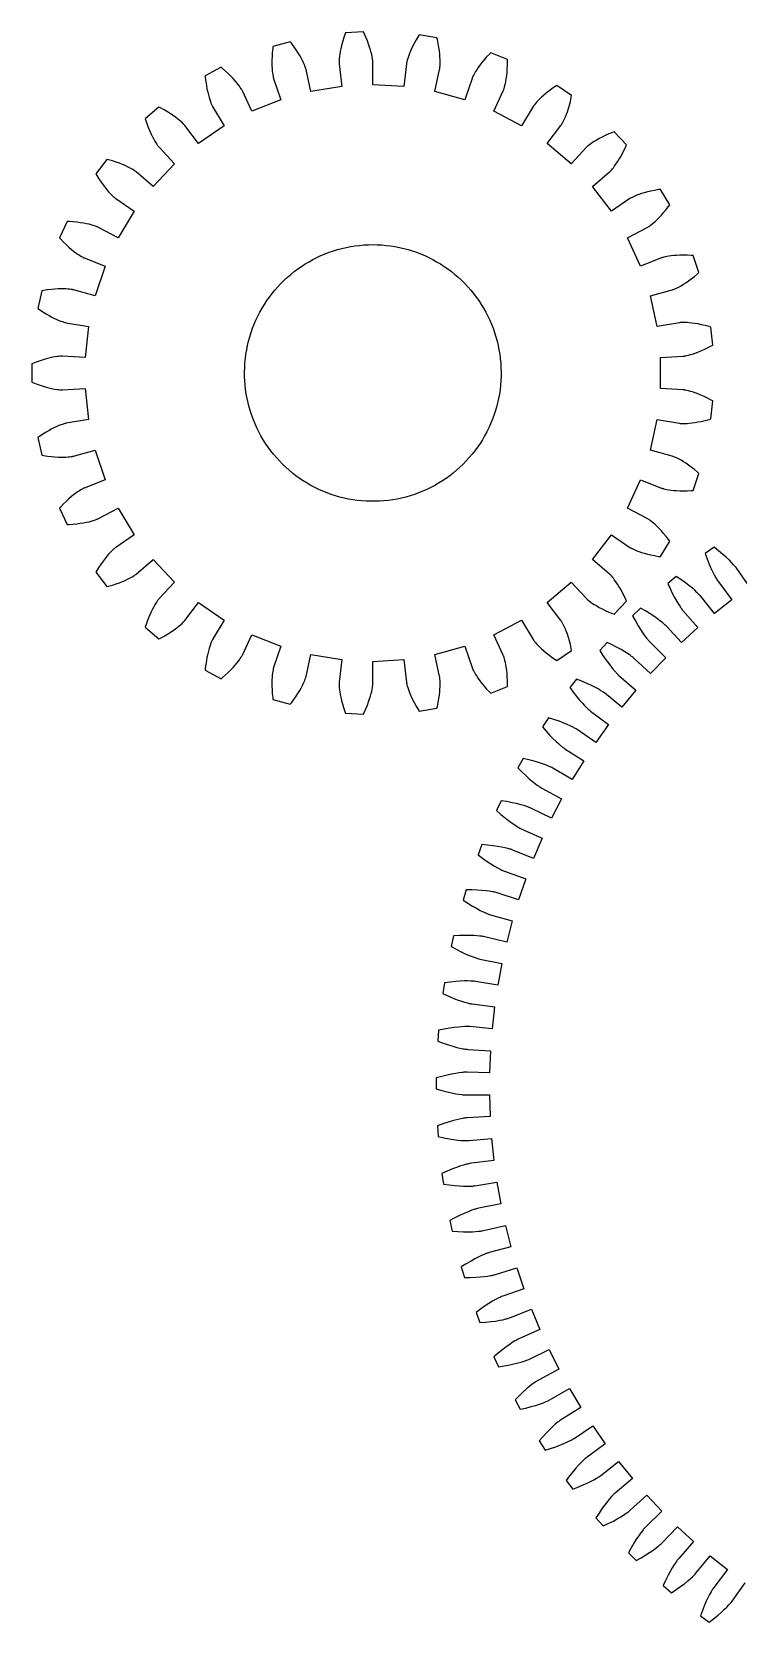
# Model space of a CAD drawing. Header units: millimetres. Extents: x 3737.6 to 3818.4, y 1219.1 to 1299.3.
# Drawn here: x 3737.6 to 3770.6, y 1225 to 1299.3 of the extents above; entities that cross this region are included whole.
import ezdxf

# ---------------------------------------------------------------- set-up
doc = ezdxf.new("R2010")
doc.units = ezdxf.units.MM
doc.header["$MEASUREMENT"] = 0
doc.layers.add('Laser$LaserCut1', color=1, linetype='Continuous', true_color=0xff0000)
doc.layers.add('Laser$LaserCut2', color=3, linetype='Continuous', true_color=0x00ff00)

msp = doc.modelspace()

# ---------------------------------------------------------------- linework, layer by layer
at = {"layer": 'Laser$LaserCut1'}
for points in [[(3752.27, 1299.283), (3752.24, 1299.198), (3752.182, 1299.021), (3752.129, 1298.842), (3752.09, 1298.69), (3752.055, 1298.536), (3752.03, 1298.409), (3752.01, 1298.282), (3751.997, 1298.182), (3751.987, 1298.082), (3751.982, 1298.011), (3751.98, 1297.939), (3751.98, 1297.896), (3751.98, 1297.874), (3751.981, 1297.853), (3751.983, 1297.824)], [(3753.111, 1299.328), (3752.27, 1299.283)], [(3753.554, 1297.909), (3753.553, 1297.938), (3753.551, 1297.96), (3753.549, 1297.981), (3753.547, 1298.002), (3753.544, 1298.024), (3753.534, 1298.095), (3753.522, 1298.165), (3753.501, 1298.264), (3753.477, 1298.361), (3753.443, 1298.486), (3753.405, 1298.609), (3753.354, 1298.758), (3753.298, 1298.906), (3753.227, 1299.078), (3753.15, 1299.248), (3753.111, 1299.328)], [(3755.719, 1299.187), (3755.672, 1299.111), (3755.577, 1298.95), (3755.487, 1298.787), (3755.416, 1298.646), (3755.349, 1298.504), (3755.297, 1298.385), (3755.25, 1298.265), (3755.216, 1298.171), (3755.185, 1298.075), (3755.165, 1298.006), (3755.147, 1297.937), (3755.137, 1297.895), (3755.133, 1297.874), (3755.129, 1297.853), (3755.125, 1297.824)], [(3756.55, 1299.051), (3755.719, 1299.187)], [(3756.678, 1297.57), (3756.683, 1297.598), (3756.686, 1297.619), (3756.689, 1297.641), (3756.691, 1297.662), (3756.693, 1297.683), (3756.698, 1297.755), (3756.701, 1297.827), (3756.702, 1297.927), (3756.7, 1298.027), (3756.694, 1298.156), (3756.683, 1298.285), (3756.665, 1298.442), (3756.642, 1298.598), (3756.609, 1298.781), (3756.571, 1298.964), (3756.55, 1299.051)], [(3748.88, 1298.635), (3748.87, 1298.546), (3748.851, 1298.361), (3748.838, 1298.175), (3748.832, 1298.017), (3748.831, 1297.859), (3748.835, 1297.73), (3748.842, 1297.601), (3748.851, 1297.501), (3748.863, 1297.402), (3748.874, 1297.331), (3748.886, 1297.26), (3748.895, 1297.218), (3748.9, 1297.197), (3748.906, 1297.176), (3748.914, 1297.149)], [(3749.692, 1298.86), (3748.88, 1298.635)], [(3750.43, 1297.57), (3750.423, 1297.597), (3750.417, 1297.618), (3750.41, 1297.639), (3750.403, 1297.659), (3750.396, 1297.679), (3750.371, 1297.746), (3750.343, 1297.813), (3750.302, 1297.904), (3750.258, 1297.994), (3750.198, 1298.109), (3750.134, 1298.221), (3750.052, 1298.356), (3749.966, 1298.488), (3749.859, 1298.64), (3749.747, 1298.79), (3749.692, 1298.86)], [(3759.067, 1298.352), (3759.004, 1298.288), (3758.877, 1298.152), (3758.754, 1298.011), (3758.654, 1297.889), (3758.558, 1297.764), (3758.483, 1297.659), (3758.411, 1297.552), (3758.357, 1297.468), (3758.306, 1297.381), (3758.272, 1297.318), (3758.239, 1297.254), (3758.221, 1297.215), (3758.212, 1297.195), (3758.204, 1297.176), (3758.194, 1297.149)], [(3759.85, 1298.04), (3759.067, 1298.352)], [(3746.454, 1297.668), (3745.71, 1297.274)], [(3747.452, 1296.566), (3747.439, 1296.592), (3747.429, 1296.611), (3747.418, 1296.629), (3747.407, 1296.648), (3747.395, 1296.666), (3747.356, 1296.726), (3747.315, 1296.785), (3747.255, 1296.866), (3747.193, 1296.944), (3747.11, 1297.043), (3747.023, 1297.139), (3746.914, 1297.253), (3746.802, 1297.363), (3746.664, 1297.489), (3746.523, 1297.611), (3746.454, 1297.668)], [(3750.656, 1296.542), (3750.43, 1297.57)], [(3751.983, 1297.824), (3752.097, 1296.778)], [(3753.554, 1296.857), (3753.554, 1297.909)], [(3755.125, 1297.824), (3755.011, 1296.778)], [(3756.451, 1296.542), (3756.678, 1297.57)], [(3759.656, 1296.566), (3759.667, 1296.593), (3759.674, 1296.613), (3759.681, 1296.633), (3759.688, 1296.654), (3759.695, 1296.674), (3759.715, 1296.743), (3759.734, 1296.812), (3759.756, 1296.91), (3759.776, 1297.008), (3759.797, 1297.136), (3759.814, 1297.264), (3759.831, 1297.421), (3759.842, 1297.578), (3759.849, 1297.764), (3759.851, 1297.951), (3759.85, 1298.04)], [(3745.71, 1297.274), (3745.718, 1297.184), (3745.74, 1296.999), (3745.768, 1296.815), (3745.796, 1296.66), (3745.829, 1296.505), (3745.86, 1296.38), (3745.894, 1296.256), (3745.925, 1296.16), (3745.958, 1296.065), (3745.983, 1295.998), (3746.011, 1295.932), (3746.029, 1295.893), (3746.038, 1295.874), (3746.048, 1295.854), (3746.062, 1295.829)], [(3748.914, 1297.149), (3749.25, 1296.151)], [(3752.097, 1296.778), (3750.656, 1296.542)], [(3755.011, 1296.778), (3753.554, 1296.857)], [(3758.194, 1297.149), (3757.858, 1296.151)], [(3762.157, 1296.817), (3762.082, 1296.768), (3761.929, 1296.662), (3761.779, 1296.551), (3761.655, 1296.453), (3761.534, 1296.352), (3761.438, 1296.266), (3761.344, 1296.177), (3761.274, 1296.106), (3761.205, 1296.032), (3761.158, 1295.978), (3761.113, 1295.922), (3761.087, 1295.888), (3761.074, 1295.871), (3761.062, 1295.853), (3761.046, 1295.829)], [(3762.854, 1296.344), (3762.157, 1296.817)], [(3747.894, 1295.611), (3747.452, 1296.566)], [(3749.25, 1296.151), (3747.894, 1295.611)], [(3757.858, 1296.151), (3756.451, 1296.542)], [(3759.214, 1295.611), (3759.656, 1296.566)], [(3762.348, 1294.946), (3762.365, 1294.97), (3762.376, 1294.988), (3762.388, 1295.006), (3762.399, 1295.024), (3762.41, 1295.043), (3762.444, 1295.106), (3762.477, 1295.17), (3762.52, 1295.26), (3762.561, 1295.352), (3762.609, 1295.472), (3762.653, 1295.593), (3762.703, 1295.743), (3762.747, 1295.894), (3762.795, 1296.075), (3762.836, 1296.256), (3762.854, 1296.344)], [(3743.548, 1295.808), (3742.906, 1295.262)], [(3742.906, 1295.262), (3742.933, 1295.177), (3742.994, 1295.001), (3743.061, 1294.827), (3743.122, 1294.681), (3743.187, 1294.538), (3743.244, 1294.422), (3743.305, 1294.308), (3743.355, 1294.221), (3743.408, 1294.136), (3743.447, 1294.076), (3743.489, 1294.017), (3743.514, 1293.983), (3743.528, 1293.966), (3743.541, 1293.949), (3743.56, 1293.928)], [(3744.76, 1294.946), (3744.741, 1294.968), (3744.727, 1294.985), (3744.713, 1295), (3744.698, 1295.016), (3744.683, 1295.031), (3744.632, 1295.082), (3744.579, 1295.13), (3744.503, 1295.196), (3744.425, 1295.26), (3744.323, 1295.338), (3744.218, 1295.413), (3744.087, 1295.501), (3743.953, 1295.585), (3743.792, 1295.678), (3743.628, 1295.767), (3743.548, 1295.808)], [(3746.062, 1295.829), (3746.605, 1294.927)], [(3760.503, 1294.927), (3759.214, 1295.611)], [(3761.046, 1295.829), (3760.503, 1294.927)], [(3745.397, 1294.108), (3744.76, 1294.946)], [(3746.605, 1294.927), (3745.397, 1294.108)], [(3761.711, 1294.108), (3762.348, 1294.946)], [(3764.845, 1294.653), (3764.761, 1294.621), (3764.589, 1294.551), (3764.418, 1294.475), (3764.276, 1294.406), (3764.136, 1294.333), (3764.024, 1294.27), (3763.914, 1294.203), (3763.829, 1294.148), (3763.747, 1294.091), (3763.689, 1294.048), (3763.633, 1294.004), (3763.6, 1293.976), (3763.584, 1293.962), (3763.568, 1293.948), (3763.547, 1293.928)], [(3765.424, 1294.041), (3764.845, 1294.653)], [(3743.56, 1293.928), (3744.284, 1293.163)], [(3762.823, 1293.163), (3761.711, 1294.108)], [(3763.547, 1293.928), (3762.823, 1293.163)], [(3764.629, 1292.785), (3764.651, 1292.805), (3764.666, 1292.82), (3764.681, 1292.835), (3764.696, 1292.851), (3764.71, 1292.867), (3764.758, 1292.92), (3764.804, 1292.976), (3764.865, 1293.055), (3764.924, 1293.136), (3764.997, 1293.243), (3765.066, 1293.352), (3765.147, 1293.487), (3765.223, 1293.625), (3765.308, 1293.791), (3765.388, 1293.96), (3765.424, 1294.041)], [(3741.11, 1293.366), (3740.6, 1292.696)], [(3742.478, 1292.785), (3742.456, 1292.803), (3742.438, 1292.816), (3742.421, 1292.828), (3742.403, 1292.84), (3742.385, 1292.852), (3742.324, 1292.89), (3742.262, 1292.926), (3742.174, 1292.974), (3742.084, 1293.02), (3741.967, 1293.074), (3741.849, 1293.125), (3741.702, 1293.182), (3741.553, 1293.235), (3741.376, 1293.292), (3741.197, 1293.344), (3741.11, 1293.366)], [(3744.284, 1293.163), (3743.281, 1292.104)], [(3740.6, 1292.696), (3740.645, 1292.618), (3740.743, 1292.459), (3740.845, 1292.304), (3740.936, 1292.174), (3741.03, 1292.048), (3741.111, 1291.948), (3741.195, 1291.849), (3741.263, 1291.775), (3741.332, 1291.703), (3741.384, 1291.653), (3741.437, 1291.605), (3741.469, 1291.577), (3741.486, 1291.563), (3741.503, 1291.55), (3741.526, 1291.533)], [(3743.281, 1292.104), (3742.478, 1292.785)], [(3763.827, 1292.104), (3764.629, 1292.785)], [(3741.526, 1291.533), (3742.397, 1290.942)], [(3764.71, 1290.942), (3763.827, 1292.104)], [(3765.582, 1291.533), (3764.71, 1290.942)], [(3767.005, 1291.962), (3766.916, 1291.949), (3766.733, 1291.917), (3766.55, 1291.88), (3766.396, 1291.843), (3766.244, 1291.802), (3766.121, 1291.764), (3765.998, 1291.723), (3765.904, 1291.688), (3765.812, 1291.65), (3765.746, 1291.62), (3765.682, 1291.589), (3765.644, 1291.569), (3765.625, 1291.559), (3765.606, 1291.548), (3765.582, 1291.533)], [(3767.439, 1291.24), (3767.005, 1291.962)], [(3742.397, 1290.942), (3741.645, 1289.691)], [(3766.393, 1290.184), (3766.418, 1290.199), (3766.436, 1290.21), (3766.454, 1290.222), (3766.472, 1290.234), (3766.489, 1290.246), (3766.547, 1290.289), (3766.604, 1290.333), (3766.681, 1290.397), (3766.756, 1290.464), (3766.85, 1290.552), (3766.941, 1290.643), (3767.049, 1290.759), (3767.153, 1290.877), (3767.272, 1291.021), (3767.386, 1291.168), (3767.439, 1291.24)], [(3739.254, 1290.458), (3738.9, 1289.693)], [(3740.715, 1290.184), (3740.689, 1290.197), (3740.669, 1290.205), (3740.649, 1290.214), (3740.629, 1290.222), (3740.609, 1290.229), (3740.542, 1290.254), (3740.474, 1290.276), (3740.377, 1290.304), (3740.28, 1290.329), (3740.154, 1290.357), (3740.027, 1290.381), (3739.871, 1290.405), (3739.715, 1290.425), (3739.529, 1290.443), (3739.343, 1290.454), (3739.254, 1290.458)], [(3741.645, 1289.691), (3740.715, 1290.184)], [(3765.463, 1289.691), (3766.393, 1290.184)], [(3738.9, 1289.693), (3738.96, 1289.627), (3739.09, 1289.493), (3739.223, 1289.363), (3739.34, 1289.256), (3739.459, 1289.153), (3739.56, 1289.072), (3739.663, 1288.995), (3739.745, 1288.937), (3739.828, 1288.881), (3739.889, 1288.843), (3739.951, 1288.808), (3739.989, 1288.787), (3740.009, 1288.777), (3740.028, 1288.768), (3740.054, 1288.756)], [(3766.076, 1288.367), (3765.463, 1289.691)], [(3740.054, 1288.756), (3741.032, 1288.367)], [(3767.054, 1288.756), (3766.076, 1288.367)], [(3768.536, 1288.87), (3768.446, 1288.876), (3768.26, 1288.885), (3768.074, 1288.887), (3767.916, 1288.885), (3767.758, 1288.877), (3767.63, 1288.867), (3767.502, 1288.853), (3767.402, 1288.838), (3767.303, 1288.821), (3767.233, 1288.806), (3767.163, 1288.79), (3767.122, 1288.779), (3767.101, 1288.772), (3767.081, 1288.766), (3767.054, 1288.756)], [(3768.805, 1288.072), (3768.536, 1288.87)], [(3741.032, 1288.367), (3740.566, 1286.984)], [(3767.556, 1287.265), (3767.583, 1287.274), (3767.604, 1287.281), (3767.624, 1287.289), (3767.644, 1287.297), (3767.664, 1287.305), (3767.729, 1287.334), (3767.794, 1287.365), (3767.883, 1287.411), (3767.971, 1287.46), (3768.082, 1287.526), (3768.19, 1287.596), (3768.32, 1287.685), (3768.448, 1287.778), (3768.594, 1287.893), (3768.737, 1288.013), (3768.805, 1288.072)], [(3738.066, 1287.218), (3737.885, 1286.395)], [(3739.552, 1287.265), (3739.524, 1287.272), (3739.503, 1287.276), (3739.482, 1287.28), (3739.46, 1287.283), (3739.439, 1287.287), (3739.368, 1287.296), (3739.297, 1287.303), (3739.196, 1287.309), (3739.096, 1287.313), (3738.967, 1287.313), (3738.838, 1287.309), (3738.68, 1287.3), (3738.523, 1287.285), (3738.338, 1287.262), (3738.154, 1287.234), (3738.066, 1287.218)], [(3740.566, 1286.984), (3739.552, 1287.265)], [(3766.542, 1286.984), (3767.556, 1287.265)], [(3737.885, 1286.395), (3737.958, 1286.344), (3738.113, 1286.241), (3738.272, 1286.142), (3738.408, 1286.063), (3738.547, 1285.989), (3738.663, 1285.931), (3738.78, 1285.877), (3738.873, 1285.838), (3738.966, 1285.802), (3739.034, 1285.778), (3739.102, 1285.757), (3739.144, 1285.745), (3739.164, 1285.739), (3739.185, 1285.734), (3739.213, 1285.729)], [(3766.855, 1285.558), (3766.542, 1286.984)], [(3739.213, 1285.729), (3740.252, 1285.558)], [(3740.252, 1285.558), (3740.094, 1284.107)], [(3767.894, 1285.729), (3766.855, 1285.558)], [(3769.366, 1285.521), (3769.28, 1285.546), (3769.1, 1285.595), (3768.919, 1285.637), (3768.764, 1285.669), (3768.609, 1285.695), (3768.481, 1285.713), (3768.352, 1285.726), (3768.252, 1285.734), (3768.152, 1285.738), (3768.08, 1285.739), (3768.009, 1285.738), (3767.966, 1285.736), (3767.944, 1285.734), (3767.923, 1285.732), (3767.894, 1285.729)], [(3769.457, 1284.683), (3769.366, 1285.521)], [(3739.043, 1284.164), (3739.015, 1284.165), (3738.993, 1284.164), (3738.972, 1284.164), (3738.95, 1284.162), (3738.929, 1284.161), (3738.857, 1284.154), (3738.786, 1284.146), (3738.687, 1284.131), (3738.588, 1284.112), (3738.462, 1284.085), (3738.337, 1284.054), (3738.185, 1284.011), (3738.035, 1283.963), (3737.859, 1283.901), (3737.685, 1283.833), (3737.602, 1283.799)], [(3740.094, 1284.107), (3739.043, 1284.164)], [(3767.013, 1284.107), (3768.064, 1284.164)], [(3767.013, 1282.648), (3767.013, 1284.107)], [(3768.064, 1284.164), (3768.093, 1284.167), (3768.114, 1284.17), (3768.136, 1284.173), (3768.157, 1284.176), (3768.178, 1284.18), (3768.248, 1284.194), (3768.318, 1284.21), (3768.415, 1284.236), (3768.511, 1284.265), (3768.634, 1284.306), (3768.755, 1284.351), (3768.901, 1284.41), (3769.045, 1284.474), (3769.213, 1284.554), (3769.379, 1284.64), (3769.457, 1284.683)], [(3737.602, 1283.799), (3737.602, 1282.956)], [(3737.602, 1282.956), (3737.685, 1282.922), (3737.859, 1282.854), (3738.035, 1282.792), (3738.185, 1282.745), (3738.337, 1282.701), (3738.462, 1282.67), (3738.588, 1282.643), (3738.687, 1282.624), (3738.786, 1282.609), (3738.857, 1282.601), (3738.929, 1282.594), (3738.972, 1282.592), (3738.993, 1282.591), (3739.015, 1282.591), (3739.043, 1282.591)], [(3739.043, 1282.591), (3740.094, 1282.648)], [(3740.094, 1282.648), (3740.252, 1281.197)], [(3768.064, 1282.591), (3767.013, 1282.648)], [(3769.457, 1282.072), (3769.379, 1282.115), (3769.213, 1282.201), (3769.045, 1282.281), (3768.901, 1282.345), (3768.755, 1282.404), (3768.634, 1282.449), (3768.511, 1282.49), (3768.415, 1282.519), (3768.318, 1282.545), (3768.248, 1282.561), (3768.178, 1282.575), (3768.136, 1282.582), (3768.114, 1282.585), (3768.093, 1282.588), (3768.064, 1282.591)], [(3769.366, 1281.234), (3769.457, 1282.072)], [(3740.252, 1281.197), (3739.213, 1281.027)], [(3766.542, 1279.772), (3766.855, 1281.197)], [(3766.855, 1281.197), (3767.894, 1281.027)], [(3767.894, 1281.027), (3767.923, 1281.023), (3767.944, 1281.021), (3767.966, 1281.02), (3767.987, 1281.018), (3768.009, 1281.018), (3768.08, 1281.016), (3768.152, 1281.017), (3768.252, 1281.021), (3768.352, 1281.029), (3768.481, 1281.043), (3768.609, 1281.06), (3768.764, 1281.087), (3768.919, 1281.118), (3769.1, 1281.161), (3769.28, 1281.209), (3769.366, 1281.234)], [(3739.213, 1281.027), (3739.185, 1281.021), (3739.164, 1281.016), (3739.144, 1281.01), (3739.123, 1281.005), (3739.102, 1280.999), (3739.034, 1280.977), (3738.966, 1280.953), (3738.873, 1280.917), (3738.78, 1280.878), (3738.663, 1280.824), (3738.547, 1280.767), (3738.408, 1280.692), (3738.272, 1280.613), (3738.113, 1280.515), (3737.958, 1280.411), (3737.885, 1280.36)], [(3737.885, 1280.36), (3738.066, 1279.537)], [(3739.552, 1279.49), (3740.566, 1279.772)], [(3740.566, 1279.772), (3741.032, 1278.388)], [(3767.556, 1279.49), (3766.542, 1279.772)], [(3738.066, 1279.537), (3738.154, 1279.521), (3738.338, 1279.493), (3738.523, 1279.47), (3738.68, 1279.456), (3738.838, 1279.446), (3738.967, 1279.442), (3739.096, 1279.443), (3739.196, 1279.446), (3739.297, 1279.453), (3739.368, 1279.46), (3739.439, 1279.469), (3739.482, 1279.475), (3739.503, 1279.479), (3739.524, 1279.483), (3739.552, 1279.49)], [(3768.805, 1278.684), (3768.737, 1278.742), (3768.594, 1278.862), (3768.448, 1278.977), (3768.32, 1279.07), (3768.19, 1279.159), (3768.082, 1279.229), (3767.971, 1279.295), (3767.883, 1279.344), (3767.794, 1279.39), (3767.729, 1279.421), (3767.664, 1279.45), (3767.624, 1279.466), (3767.604, 1279.474), (3767.583, 1279.481), (3767.556, 1279.49)], [(3741.032, 1278.388), (3740.054, 1277.999)], [(3765.463, 1277.064), (3766.076, 1278.388)], [(3766.076, 1278.388), (3767.054, 1277.999)], [(3768.536, 1277.885), (3768.805, 1278.684)], [(3740.054, 1277.999), (3740.028, 1277.987), (3740.009, 1277.978), (3739.989, 1277.968), (3739.97, 1277.958), (3739.951, 1277.948), (3739.889, 1277.912), (3739.828, 1277.874), (3739.745, 1277.819), (3739.663, 1277.761), (3739.56, 1277.683), (3739.459, 1277.602), (3739.34, 1277.499), (3739.223, 1277.392), (3739.09, 1277.262), (3738.96, 1277.128), (3738.9, 1277.062)], [(3767.054, 1277.999), (3767.081, 1277.989), (3767.101, 1277.983), (3767.122, 1277.977), (3767.143, 1277.971), (3767.163, 1277.965), (3767.233, 1277.949), (3767.303, 1277.934), (3767.402, 1277.917), (3767.502, 1277.903), (3767.63, 1277.888), (3767.758, 1277.878), (3767.916, 1277.87), (3768.074, 1277.868), (3768.26, 1277.87), (3768.446, 1277.879), (3768.536, 1277.885)], [(3738.9, 1277.062), (3739.254, 1276.297)], [(3740.715, 1276.571), (3741.645, 1277.064)], [(3741.645, 1277.064), (3742.397, 1275.813)], [(3766.393, 1276.571), (3765.463, 1277.064)], [(3739.254, 1276.297), (3739.343, 1276.301), (3739.529, 1276.313), (3739.715, 1276.33), (3739.871, 1276.35), (3740.027, 1276.374), (3740.154, 1276.399), (3740.28, 1276.427), (3740.377, 1276.452), (3740.474, 1276.479), (3740.542, 1276.502), (3740.609, 1276.526), (3740.649, 1276.541), (3740.669, 1276.55), (3740.689, 1276.558), (3740.715, 1276.571)], [(3767.439, 1275.515), (3767.386, 1275.587), (3767.272, 1275.734), (3767.153, 1275.878), (3767.049, 1275.997), (3766.941, 1276.112), (3766.85, 1276.203), (3766.756, 1276.292), (3766.681, 1276.358), (3766.604, 1276.422), (3766.547, 1276.466), (3766.489, 1276.509), (3766.454, 1276.533), (3766.436, 1276.545), (3766.418, 1276.556), (3766.393, 1276.571)], [(3741.526, 1275.223), (3741.503, 1275.205), (3741.486, 1275.192), (3741.469, 1275.179), (3741.453, 1275.165), (3741.437, 1275.15), (3741.384, 1275.102), (3741.332, 1275.052), (3741.263, 1274.98), (3741.195, 1274.906), (3741.111, 1274.808), (3741.03, 1274.707), (3740.936, 1274.581), (3740.845, 1274.452), (3740.743, 1274.296), (3740.645, 1274.137), (3740.6, 1274.06)], [(3742.397, 1275.813), (3741.526, 1275.223)], [(3763.827, 1274.651), (3764.71, 1275.813)], [(3764.71, 1275.813), (3765.582, 1275.223)], [(3765.582, 1275.223), (3765.606, 1275.207), (3765.625, 1275.197), (3765.644, 1275.186), (3765.663, 1275.176), (3765.682, 1275.166), (3765.746, 1275.135), (3765.812, 1275.106), (3765.904, 1275.067), (3765.998, 1275.032), (3766.121, 1274.991), (3766.244, 1274.953), (3766.396, 1274.912), (3766.55, 1274.875), (3766.733, 1274.838), (3766.916, 1274.806), (3767.005, 1274.793)], [(3767.005, 1274.793), (3767.439, 1275.515)], [(3769.512, 1275.233), (3769.101, 1274.935)], [(3770.58, 1274.236), (3770.545, 1274.282), (3770.517, 1274.316), (3770.489, 1274.349), (3770.461, 1274.382), (3770.431, 1274.415), (3770.332, 1274.521), (3770.229, 1274.624), (3770.08, 1274.764), (3769.928, 1274.899), (3769.722, 1275.07), (3769.512, 1275.233)], [(3742.478, 1273.97), (3743.281, 1274.651)], [(3743.281, 1274.651), (3744.284, 1273.592)], [(3764.629, 1273.97), (3763.827, 1274.651)], [(3769.101, 1274.935), (3769.191, 1274.684), (3769.289, 1274.436), (3769.37, 1274.249), (3769.457, 1274.065), (3769.523, 1273.935), (3769.593, 1273.807), (3769.637, 1273.732), (3769.66, 1273.695), (3769.684, 1273.658), (3769.717, 1273.61)], [(3740.6, 1274.06), (3741.11, 1273.389)], [(3741.11, 1273.389), (3741.197, 1273.412), (3741.376, 1273.463), (3741.553, 1273.52), (3741.702, 1273.573), (3741.849, 1273.63), (3741.967, 1273.681), (3742.084, 1273.736), (3742.174, 1273.781), (3742.262, 1273.829), (3742.324, 1273.865), (3742.385, 1273.903), (3742.421, 1273.927), (3742.438, 1273.94), (3742.456, 1273.952), (3742.478, 1273.97)], [(3765.424, 1272.714), (3765.388, 1272.795), (3765.308, 1272.964), (3765.223, 1273.13), (3765.147, 1273.268), (3765.066, 1273.404), (3764.997, 1273.513), (3764.924, 1273.619), (3764.865, 1273.7), (3764.804, 1273.78), (3764.758, 1273.835), (3764.71, 1273.889), (3764.681, 1273.92), (3764.666, 1273.935), (3764.651, 1273.95), (3764.629, 1273.97)], [(3767.74, 1273.871), (3767.351, 1273.544)], [(3768.877, 1272.953), (3768.839, 1272.997), (3768.809, 1273.029), (3768.778, 1273.06), (3768.747, 1273.091), (3768.716, 1273.121), (3768.609, 1273.22), (3768.499, 1273.316), (3768.34, 1273.444), (3768.178, 1273.568), (3767.961, 1273.723), (3767.74, 1273.871)], [(3771.183, 1273.372), (3770.58, 1274.236)], [(3744.284, 1273.592), (3743.56, 1272.828)], [(3761.711, 1272.647), (3762.823, 1273.592)], [(3762.823, 1273.592), (3763.547, 1272.828)], [(3767.351, 1273.544), (3767.459, 1273.301), (3767.575, 1273.06), (3767.669, 1272.879), (3767.769, 1272.702), (3767.844, 1272.577), (3767.923, 1272.455), (3767.948, 1272.418), (3767.973, 1272.383), (3767.999, 1272.347), (3768.025, 1272.312), (3768.061, 1272.267)], [(3769.54, 1272.136), (3768.877, 1272.953)], [(3769.717, 1273.61), (3770.35, 1272.769)], [(3743.56, 1272.828), (3743.541, 1272.806), (3743.528, 1272.789), (3743.514, 1272.772), (3743.501, 1272.755), (3743.489, 1272.738), (3743.447, 1272.679), (3743.408, 1272.62), (3743.355, 1272.534), (3743.305, 1272.447), (3743.244, 1272.333), (3743.187, 1272.217), (3743.122, 1272.074), (3743.061, 1271.928), (3742.994, 1271.754), (3742.933, 1271.578), (3742.906, 1271.493)], [(3744.76, 1271.809), (3745.397, 1272.647)], [(3745.397, 1272.647), (3746.605, 1271.828)], [(3762.348, 1271.809), (3761.711, 1272.647)], [(3763.547, 1272.828), (3763.568, 1272.808), (3763.584, 1272.793), (3763.6, 1272.779), (3763.616, 1272.765), (3763.633, 1272.751), (3763.689, 1272.707), (3763.747, 1272.664), (3763.829, 1272.607), (3763.914, 1272.552), (3764.024, 1272.485), (3764.136, 1272.422), (3764.276, 1272.349), (3764.418, 1272.28), (3764.589, 1272.204), (3764.761, 1272.134), (3764.845, 1272.102)], [(3764.845, 1272.102), (3765.424, 1272.714)], [(3766.07, 1272.385), (3765.706, 1272.031)], [(3767.271, 1271.551), (3767.229, 1271.592), (3767.197, 1271.622), (3767.165, 1271.651), (3767.131, 1271.679), (3767.098, 1271.707), (3766.984, 1271.798), (3766.867, 1271.885), (3766.7, 1272.003), (3766.53, 1272.114), (3766.302, 1272.253), (3766.07, 1272.385)], [(3768.061, 1272.267), (3768.754, 1271.474)], [(3770.35, 1272.769), (3769.54, 1272.136)], [(3742.906, 1271.493), (3743.548, 1270.947)], [(3743.548, 1270.947), (3743.628, 1270.988), (3743.792, 1271.077), (3743.953, 1271.171), (3744.087, 1271.254), (3744.218, 1271.342), (3744.323, 1271.417), (3744.425, 1271.496), (3744.503, 1271.559), (3744.579, 1271.625), (3744.632, 1271.673), (3744.683, 1271.724), (3744.713, 1271.755), (3744.727, 1271.771), (3744.741, 1271.787), (3744.76, 1271.809)], [(3746.605, 1271.828), (3746.062, 1270.926)], [(3759.214, 1271.144), (3760.503, 1271.828)], [(3760.503, 1271.828), (3761.046, 1270.926)], [(3762.854, 1270.411), (3762.836, 1270.499), (3762.795, 1270.681), (3762.747, 1270.861), (3762.703, 1271.012), (3762.653, 1271.162), (3762.609, 1271.283), (3762.561, 1271.403), (3762.52, 1271.495), (3762.477, 1271.586), (3762.444, 1271.649), (3762.41, 1271.712), (3762.388, 1271.749), (3762.376, 1271.767), (3762.365, 1271.785), (3762.348, 1271.809)], [(3765.706, 1272.031), (3765.832, 1271.795), (3765.964, 1271.564), (3766.071, 1271.391), (3766.184, 1271.22), (3766.268, 1271.101), (3766.356, 1270.985), (3766.383, 1270.951), (3766.41, 1270.917), (3766.439, 1270.883), (3766.467, 1270.85), (3766.507, 1270.808)], [(3767.991, 1270.784), (3767.271, 1271.551)], [(3768.754, 1271.474), (3767.991, 1270.784)], [(3746.062, 1270.926), (3746.048, 1270.901), (3746.038, 1270.882), (3746.029, 1270.862), (3746.02, 1270.843), (3746.011, 1270.823), (3745.983, 1270.757), (3745.958, 1270.69), (3745.925, 1270.595), (3745.894, 1270.499), (3745.86, 1270.375), (3745.829, 1270.25), (3745.796, 1270.096), (3745.768, 1269.94), (3745.74, 1269.756), (3745.718, 1269.571), (3745.71, 1269.482)], [(3747.452, 1270.189), (3747.894, 1271.144)], [(3747.894, 1271.144), (3749.25, 1270.604)], [(3759.656, 1270.189), (3759.214, 1271.144)], [(3761.046, 1270.926), (3761.062, 1270.902), (3761.074, 1270.884), (3761.087, 1270.867), (3761.1, 1270.85), (3761.113, 1270.833), (3761.158, 1270.777), (3761.205, 1270.723), (3761.274, 1270.65), (3761.344, 1270.578), (3761.438, 1270.489), (3761.534, 1270.403), (3761.655, 1270.302), (3761.779, 1270.204), (3761.929, 1270.093), (3762.082, 1269.988), (3762.157, 1269.938)], [(3764.513, 1270.782), (3764.175, 1270.402)], [(3765.77, 1270.037), (3765.726, 1270.075), (3765.692, 1270.102), (3765.657, 1270.129), (3765.622, 1270.155), (3765.586, 1270.18), (3765.466, 1270.263), (3765.343, 1270.341), (3765.168, 1270.446), (3764.99, 1270.545), (3764.753, 1270.667), (3764.513, 1270.782)], [(3766.507, 1270.808), (3767.255, 1270.067)], [(3746.454, 1269.087), (3746.523, 1269.144), (3746.664, 1269.266), (3746.802, 1269.392), (3746.914, 1269.503), (3747.023, 1269.616), (3747.11, 1269.712), (3747.193, 1269.811), (3747.255, 1269.89), (3747.315, 1269.97), (3747.356, 1270.029), (3747.395, 1270.089), (3747.418, 1270.126), (3747.429, 1270.145), (3747.439, 1270.163), (3747.452, 1270.189)], [(3749.25, 1270.604), (3748.914, 1269.606)], [(3750.43, 1269.185), (3750.656, 1270.214)], [(3750.656, 1270.214), (3752.097, 1269.977)], [(3752.097, 1269.977), (3751.983, 1268.931)], [(3753.554, 1269.898), (3755.011, 1269.977)], [(3755.011, 1269.977), (3755.125, 1268.931)], [(3756.451, 1270.214), (3757.858, 1270.604)], [(3756.678, 1269.185), (3756.451, 1270.214)], [(3757.858, 1270.604), (3758.194, 1269.606)], [(3759.85, 1268.715), (3759.851, 1268.805), (3759.849, 1268.991), (3759.842, 1269.177), (3759.831, 1269.335), (3759.814, 1269.492), (3759.797, 1269.619), (3759.776, 1269.747), (3759.756, 1269.845), (3759.734, 1269.943), (3759.715, 1270.012), (3759.695, 1270.081), (3759.681, 1270.122), (3759.674, 1270.142), (3759.667, 1270.162), (3759.656, 1270.189)], [(3762.157, 1269.938), (3762.854, 1270.411)], [(3764.175, 1270.402), (3764.317, 1270.177), (3764.466, 1269.956), (3764.585, 1269.79), (3764.71, 1269.629), (3764.802, 1269.516), (3764.898, 1269.406), (3764.928, 1269.374), (3764.958, 1269.342), (3764.988, 1269.311), (3765.019, 1269.28), (3765.062, 1269.24)], [(3766.544, 1269.324), (3765.77, 1270.037)], [(3767.255, 1270.067), (3766.544, 1269.324)], [(3745.71, 1269.482), (3746.454, 1269.087)], [(3748.914, 1269.606), (3748.906, 1269.579), (3748.9, 1269.558), (3748.895, 1269.537), (3748.891, 1269.516), (3748.886, 1269.495), (3748.874, 1269.425), (3748.863, 1269.354), (3748.851, 1269.254), (3748.842, 1269.154), (3748.835, 1269.025), (3748.831, 1268.896), (3748.832, 1268.738), (3748.838, 1268.581), (3748.851, 1268.395), (3748.87, 1268.209), (3748.88, 1268.12)], [(3749.692, 1267.895), (3749.747, 1267.965), (3749.859, 1268.115), (3749.966, 1268.268), (3750.052, 1268.4), (3750.134, 1268.534), (3750.198, 1268.647), (3750.258, 1268.761), (3750.302, 1268.851), (3750.343, 1268.943), (3750.371, 1269.009), (3750.396, 1269.076), (3750.41, 1269.117), (3750.417, 1269.137), (3750.423, 1269.158), (3750.43, 1269.185)], [(3753.554, 1268.846), (3753.554, 1269.898)], [(3756.55, 1267.704), (3756.571, 1267.792), (3756.609, 1267.974), (3756.642, 1268.158), (3756.665, 1268.314), (3756.683, 1268.47), (3756.694, 1268.599), (3756.7, 1268.728), (3756.702, 1268.828), (3756.701, 1268.929), (3756.698, 1269), (3756.693, 1269.072), (3756.689, 1269.115), (3756.686, 1269.136), (3756.683, 1269.157), (3756.678, 1269.185)], [(3758.194, 1269.606), (3758.204, 1269.58), (3758.212, 1269.56), (3758.221, 1269.54), (3758.23, 1269.521), (3758.239, 1269.501), (3758.272, 1269.437), (3758.306, 1269.374), (3758.357, 1269.288), (3758.411, 1269.203), (3758.483, 1269.096), (3758.558, 1268.991), (3758.654, 1268.866), (3758.754, 1268.744), (3758.877, 1268.604), (3759.004, 1268.467), (3759.067, 1268.403)], [(3765.062, 1269.24), (3765.861, 1268.555)], [(3751.983, 1268.931), (3751.981, 1268.902), (3751.98, 1268.881), (3751.98, 1268.859), (3751.98, 1268.838), (3751.98, 1268.816), (3751.982, 1268.745), (3751.987, 1268.673), (3751.997, 1268.573), (3752.01, 1268.474), (3752.03, 1268.346), (3752.055, 1268.219), (3752.09, 1268.066), (3752.129, 1267.913), (3752.182, 1267.734), (3752.24, 1267.557), (3752.27, 1267.472)], [(3753.111, 1267.427), (3753.15, 1267.507), (3753.227, 1267.677), (3753.298, 1267.85), (3753.354, 1267.997), (3753.405, 1268.146), (3753.443, 1268.27), (3753.477, 1268.394), (3753.501, 1268.492), (3753.522, 1268.59), (3753.534, 1268.661), (3753.544, 1268.731), (3753.549, 1268.774), (3753.551, 1268.796), (3753.553, 1268.817), (3753.554, 1268.846)], [(3755.125, 1268.931), (3755.129, 1268.903), (3755.133, 1268.881), (3755.137, 1268.86), (3755.142, 1268.839), (3755.147, 1268.818), (3755.165, 1268.749), (3755.185, 1268.68), (3755.216, 1268.585), (3755.25, 1268.49), (3755.297, 1268.37), (3755.349, 1268.252), (3755.416, 1268.109), (3755.487, 1267.968), (3755.577, 1267.805), (3755.672, 1267.644), (3755.719, 1267.568)], [(3759.067, 1268.403), (3759.85, 1268.715)], [(3763.075, 1269.071), (3762.765, 1268.668)], [(3762.765, 1268.668), (3762.923, 1268.453), (3763.088, 1268.243), (3763.219, 1268.087), (3763.355, 1267.935), (3763.455, 1267.829), (3763.558, 1267.727), (3763.59, 1267.696), (3763.622, 1267.667), (3763.655, 1267.638), (3763.688, 1267.609), (3763.734, 1267.573)], [(3764.383, 1268.419), (3764.336, 1268.453), (3764.3, 1268.478), (3764.263, 1268.502), (3764.226, 1268.525), (3764.189, 1268.548), (3764.063, 1268.621), (3763.935, 1268.691), (3763.753, 1268.783), (3763.568, 1268.869), (3763.323, 1268.974), (3763.075, 1269.071)], [(3765.861, 1268.555), (3765.206, 1267.763)], [(3748.88, 1268.12), (3749.692, 1267.895)], [(3755.719, 1267.568), (3756.55, 1267.704)], [(3765.206, 1267.763), (3764.383, 1268.419)], [(3752.27, 1267.472), (3753.111, 1267.427)], [(3761.764, 1267.26), (3761.484, 1266.836)], [(3763.115, 1266.704), (3763.066, 1266.735), (3763.028, 1266.757), (3762.99, 1266.779), (3762.952, 1266.799), (3762.913, 1266.819), (3762.782, 1266.883), (3762.649, 1266.944), (3762.461, 1267.022), (3762.27, 1267.095), (3762.018, 1267.181), (3761.764, 1267.26)], [(3763.734, 1267.573), (3764.58, 1266.947)], [(3764.58, 1266.947), (3763.984, 1266.109)], [(3761.484, 1266.836), (3761.657, 1266.633), (3761.837, 1266.436), (3761.978, 1266.289), (3762.125, 1266.147), (3762.233, 1266.049), (3762.343, 1265.954), (3762.377, 1265.927), (3762.411, 1265.899), (3762.446, 1265.873), (3762.481, 1265.847), (3762.529, 1265.814)], [(3763.984, 1266.109), (3763.115, 1266.704)], [(3762.529, 1265.814), (3763.419, 1265.251)], [(3760.587, 1265.36), (3760.339, 1264.916)], [(3760.339, 1264.916), (3760.526, 1264.727), (3760.719, 1264.543), (3760.871, 1264.407), (3761.027, 1264.276), (3761.142, 1264.186), (3761.259, 1264.099), (3761.295, 1264.074), (3761.331, 1264.049), (3761.368, 1264.025), (3761.405, 1264.002), (3761.455, 1263.972)], [(3761.975, 1264.903), (3761.924, 1264.93), (3761.885, 1264.949), (3761.845, 1264.968), (3761.805, 1264.986), (3761.765, 1265.003), (3761.63, 1265.058), (3761.493, 1265.108), (3761.3, 1265.173), (3761.104, 1265.231), (3760.847, 1265.3), (3760.587, 1265.36)], [(3762.884, 1264.372), (3761.975, 1264.903)], [(3763.419, 1265.251), (3762.884, 1264.372)], [(3761.455, 1263.972), (3762.382, 1263.475)], [(3759.55, 1263.38), (3759.335, 1262.919)], [(3760.968, 1263.024), (3760.915, 1263.047), (3760.874, 1263.064), (3760.833, 1263.079), (3760.792, 1263.094), (3760.751, 1263.109), (3760.612, 1263.153), (3760.472, 1263.194), (3760.275, 1263.244), (3760.076, 1263.289), (3759.814, 1263.338), (3759.55, 1263.38)], [(3762.382, 1263.475), (3761.913, 1262.56)], [(3759.335, 1262.919), (3759.535, 1262.744), (3759.741, 1262.574), (3759.903, 1262.45), (3760.068, 1262.33), (3760.189, 1262.249), (3760.312, 1262.171), (3760.349, 1262.148), (3760.387, 1262.126), (3760.425, 1262.105), (3760.464, 1262.084), (3760.516, 1262.058)], [(3761.913, 1262.56), (3760.968, 1263.024)], [(3760.516, 1262.058), (3761.477, 1261.629)], [(3758.659, 1261.33), (3758.478, 1260.855)], [(3760.099, 1261.077), (3760.044, 1261.097), (3760.003, 1261.11), (3759.961, 1261.123), (3759.919, 1261.135), (3759.876, 1261.146), (3759.735, 1261.18), (3759.592, 1261.211), (3759.392, 1261.247), (3759.19, 1261.277), (3758.925, 1261.307), (3758.659, 1261.33)], [(3761.075, 1260.683), (3760.099, 1261.077)], [(3761.477, 1261.629), (3761.075, 1260.683)], [(3758.478, 1260.855), (3758.69, 1260.694), (3758.908, 1260.54), (3759.078, 1260.427), (3759.251, 1260.32), (3759.378, 1260.248), (3759.506, 1260.179), (3759.545, 1260.159), (3759.584, 1260.14), (3759.624, 1260.121), (3759.664, 1260.103), (3759.718, 1260.081)], [(3759.718, 1260.081), (3760.708, 1259.723)], [(3760.708, 1259.723), (3760.375, 1258.75)], [(3757.919, 1259.221), (3757.772, 1258.734)], [(3759.373, 1259.073), (3759.317, 1259.088), (3759.274, 1259.099), (3759.231, 1259.108), (3759.189, 1259.117), (3759.146, 1259.125), (3759.002, 1259.149), (3758.858, 1259.169), (3758.655, 1259.191), (3758.451, 1259.206), (3758.185, 1259.218), (3757.919, 1259.221)], [(3760.375, 1258.75), (3759.373, 1259.073)], [(3757.772, 1258.734), (3757.995, 1258.589), (3758.223, 1258.451), (3758.401, 1258.351), (3758.582, 1258.257), (3758.713, 1258.193), (3758.846, 1258.134), (3758.886, 1258.117), (3758.927, 1258.101), (3758.968, 1258.085), (3759.009, 1258.07), (3759.064, 1258.052)], [(3759.064, 1258.052), (3760.077, 1257.766)], [(3760.077, 1257.766), (3759.816, 1256.772)], [(3757.332, 1257.064), (3757.22, 1256.568)], [(3757.22, 1256.568), (3757.454, 1256.439), (3757.691, 1256.318), (3757.876, 1256.231), (3758.063, 1256.15), (3758.199, 1256.096), (3758.336, 1256.047), (3758.377, 1256.033), (3758.419, 1256.019), (3758.46, 1256.007), (3758.503, 1255.995), (3758.559, 1255.981)], [(3758.793, 1257.021), (3758.736, 1257.032), (3758.693, 1257.04), (3758.65, 1257.046), (3758.606, 1257.052), (3758.563, 1257.057), (3758.418, 1257.071), (3758.272, 1257.08), (3758.068, 1257.087), (3757.865, 1257.088), (3757.598, 1257.08), (3757.332, 1257.064)], [(3759.816, 1256.772), (3758.793, 1257.021)], [(3758.559, 1255.981), (3759.59, 1255.768)], [(3759.59, 1255.768), (3759.401, 1254.758)], [(3756.902, 1254.87), (3756.827, 1254.368)], [(3756.827, 1254.368), (3757.069, 1254.256), (3757.315, 1254.152), (3757.505, 1254.079), (3757.698, 1254.012), (3757.837, 1253.968), (3757.977, 1253.928), (3758.019, 1253.917), (3758.062, 1253.907), (3758.104, 1253.897), (3758.147, 1253.889), (3758.205, 1253.879)], [(3758.363, 1254.933), (3758.305, 1254.94), (3758.261, 1254.944), (3758.218, 1254.948), (3758.174, 1254.95), (3758.131, 1254.952), (3757.985, 1254.956), (3757.839, 1254.955), (3757.635, 1254.947), (3757.432, 1254.932), (3757.167, 1254.905), (3756.902, 1254.87)], [(3759.401, 1254.758), (3758.363, 1254.933)], [(3758.205, 1253.879), (3759.248, 1253.741)], [(3759.248, 1253.741), (3759.132, 1252.72)], [(3758.084, 1252.819), (3758.026, 1252.822), (3757.983, 1252.823), (3757.939, 1252.824), (3757.895, 1252.823), (3757.851, 1252.822), (3757.706, 1252.815), (3757.561, 1252.803), (3757.358, 1252.781), (3757.156, 1252.752), (3756.893, 1252.706), (3756.632, 1252.651)], [(3759.132, 1252.72), (3758.084, 1252.819)], [(3756.632, 1252.651), (3756.593, 1252.145)], [(3756.593, 1252.145), (3756.843, 1252.051), (3757.095, 1251.965), (3757.291, 1251.906), (3757.487, 1251.852), (3757.629, 1251.819), (3757.772, 1251.789), (3757.815, 1251.781), (3757.858, 1251.774), (3757.901, 1251.768), (3757.945, 1251.762), (3758.003, 1251.756)], [(3758.003, 1251.756), (3759.053, 1251.695)], [(3759.053, 1251.695), (3759.012, 1250.667)], [(3757.959, 1250.691), (3757.901, 1250.69), (3757.857, 1250.688), (3757.814, 1250.685), (3757.77, 1250.681), (3757.727, 1250.677), (3757.582, 1250.659), (3757.438, 1250.637), (3757.237, 1250.6), (3757.038, 1250.557), (3756.78, 1250.492), (3756.523, 1250.419)], [(3759.012, 1250.667), (3757.959, 1250.691)], [(3756.523, 1250.419), (3756.521, 1249.91)], [(3756.521, 1249.91), (3756.777, 1249.835), (3757.035, 1249.768), (3757.233, 1249.723), (3757.434, 1249.684), (3757.577, 1249.66), (3757.722, 1249.641), (3757.765, 1249.636), (3757.809, 1249.632), (3757.852, 1249.629), (3757.896, 1249.627), (3757.954, 1249.625)], [(3757.954, 1249.625), (3759.007, 1249.639)], [(3759.007, 1249.639), (3759.039, 1248.612)], [(3757.988, 1248.559), (3757.93, 1248.554), (3757.887, 1248.549), (3757.843, 1248.543), (3757.8, 1248.536), (3757.757, 1248.528), (3757.614, 1248.5), (3757.472, 1248.468), (3757.275, 1248.416), (3757.079, 1248.359), (3756.826, 1248.275), (3756.575, 1248.184)], [(3759.039, 1248.612), (3757.988, 1248.559)], [(3756.575, 1248.184), (3756.61, 1247.677)], [(3756.61, 1247.677), (3756.87, 1247.62), (3757.132, 1247.572), (3757.334, 1247.541), (3757.536, 1247.517), (3757.682, 1247.504), (3757.827, 1247.495), (3757.871, 1247.494), (3757.914, 1247.493), (3757.958, 1247.492), (3758.002, 1247.493), (3758.06, 1247.496)], [(3758.06, 1247.496), (3759.109, 1247.586)], [(3759.109, 1247.586), (3759.215, 1246.563)], [(3758.17, 1246.435), (3758.113, 1246.426), (3758.07, 1246.417), (3758.027, 1246.408), (3757.985, 1246.398), (3757.942, 1246.388), (3757.802, 1246.349), (3757.662, 1246.307), (3757.469, 1246.241), (3757.278, 1246.17), (3757.032, 1246.068), (3756.789, 1245.959)], [(3759.215, 1246.563), (3758.17, 1246.435)], [(3756.789, 1245.959), (3756.859, 1245.456)], [(3756.859, 1245.456), (3757.123, 1245.418), (3757.388, 1245.389), (3757.592, 1245.372), (3757.795, 1245.363), (3757.941, 1245.36), (3758.087, 1245.362), (3758.13, 1245.364), (3758.174, 1245.366), (3758.218, 1245.369), (3758.261, 1245.373), (3758.319, 1245.38)], [(3758.319, 1245.38), (3759.359, 1245.545)], [(3759.359, 1245.545), (3759.539, 1244.533)], [(3758.506, 1244.33), (3758.449, 1244.316), (3758.407, 1244.305), (3758.365, 1244.293), (3758.323, 1244.28), (3758.282, 1244.266), (3758.144, 1244.218), (3758.008, 1244.165), (3757.82, 1244.086), (3757.635, 1244.001), (3757.396, 1243.882), (3757.162, 1243.755)], [(3759.539, 1244.533), (3758.506, 1244.33)], [(3757.162, 1243.755), (3757.269, 1243.258)], [(3757.269, 1243.258), (3757.535, 1243.24), (3757.801, 1243.229), (3758.005, 1243.228), (3758.209, 1243.233), (3758.354, 1243.241), (3758.5, 1243.254), (3758.543, 1243.258), (3758.586, 1243.264), (3758.63, 1243.27), (3758.673, 1243.277), (3758.73, 1243.288)], [(3758.73, 1243.288), (3759.755, 1243.528)], [(3759.755, 1243.528), (3760.008, 1242.531)], [(3760.008, 1242.531), (3758.992, 1242.254)], [(3758.992, 1242.254), (3758.937, 1242.236), (3758.895, 1242.222), (3758.854, 1242.207), (3758.814, 1242.191), (3758.773, 1242.174), (3758.64, 1242.116), (3758.508, 1242.054), (3758.326, 1241.961), (3758.147, 1241.863), (3757.918, 1241.727), (3757.693, 1241.584)], [(3757.693, 1241.584), (3757.836, 1241.096)], [(3757.836, 1241.096), (3758.102, 1241.097), (3758.369, 1241.106), (3758.572, 1241.119), (3758.775, 1241.139), (3758.92, 1241.157), (3759.064, 1241.18), (3759.107, 1241.188), (3759.149, 1241.197), (3759.192, 1241.206), (3759.235, 1241.216), (3759.291, 1241.231)], [(3759.291, 1241.231), (3760.296, 1241.544)], [(3760.296, 1241.544), (3760.62, 1240.568)], [(3759.627, 1240.219), (3759.573, 1240.197), (3759.533, 1240.18), (3759.493, 1240.162), (3759.453, 1240.143), (3759.414, 1240.123), (3759.285, 1240.056), (3759.158, 1239.984), (3758.984, 1239.879), (3758.813, 1239.768), (3758.594, 1239.616), (3758.38, 1239.457)], [(3760.62, 1240.568), (3759.627, 1240.219)], [(3758.38, 1239.457), (3758.557, 1238.981)], [(3759.999, 1239.22), (3760.979, 1239.605)], [(3760.979, 1239.605), (3761.372, 1238.655)], [(3758.557, 1238.981), (3758.823, 1239), (3759.088, 1239.029), (3759.29, 1239.056), (3759.491, 1239.091), (3759.634, 1239.12), (3759.776, 1239.153), (3759.818, 1239.164), (3759.86, 1239.175), (3759.902, 1239.188), (3759.944, 1239.201), (3759.999, 1239.22)], [(3760.407, 1238.235), (3760.354, 1238.209), (3760.316, 1238.189), (3760.277, 1238.168), (3760.239, 1238.147), (3760.202, 1238.124), (3760.078, 1238.048), (3759.956, 1237.967), (3759.79, 1237.849), (3759.627, 1237.726), (3759.42, 1237.559), (3759.218, 1237.385)], [(3761.372, 1238.655), (3760.407, 1238.235)], [(3759.218, 1237.385), (3759.429, 1236.922)], [(3759.429, 1236.922), (3759.693, 1236.961), (3759.955, 1237.009), (3760.155, 1237.051), (3760.353, 1237.1), (3760.493, 1237.139), (3760.632, 1237.182), (3760.674, 1237.196), (3760.715, 1237.211), (3760.756, 1237.226), (3760.797, 1237.242), (3760.85, 1237.265)], [(3760.85, 1237.265), (3761.799, 1237.72)], [(3761.799, 1237.72), (3762.26, 1236.801)], [(3762.26, 1236.801), (3761.328, 1236.312)], [(3761.328, 1236.312), (3761.278, 1236.283), (3761.24, 1236.26), (3761.204, 1236.236), (3761.167, 1236.212), (3761.131, 1236.187), (3761.013, 1236.102), (3760.898, 1236.013), (3760.741, 1235.883), (3760.587, 1235.748), (3760.393, 1235.566), (3760.204, 1235.378)], [(3761.84, 1235.377), (3762.754, 1235.899)], [(3762.754, 1235.899), (3763.28, 1235.016)], [(3760.204, 1235.378), (3760.448, 1234.933)], [(3760.448, 1234.933), (3760.708, 1234.991), (3760.966, 1235.057), (3761.162, 1235.113), (3761.356, 1235.176), (3761.493, 1235.225), (3761.629, 1235.279), (3761.669, 1235.296), (3761.709, 1235.313), (3761.749, 1235.331), (3761.788, 1235.35), (3761.84, 1235.377)], [(3763.28, 1235.016), (3762.386, 1234.461)], [(3762.386, 1234.461), (3762.337, 1234.428), (3762.302, 1234.403), (3762.267, 1234.376), (3762.233, 1234.35), (3762.198, 1234.322), (3762.087, 1234.228), (3761.978, 1234.131), (3761.831, 1233.991), (3761.687, 1233.845), (3761.506, 1233.65), (3761.331, 1233.449)], [(3761.607, 1233.022), (3761.862, 1233.098), (3762.115, 1233.183), (3762.306, 1233.253), (3762.495, 1233.33), (3762.629, 1233.389), (3762.76, 1233.452), (3762.799, 1233.472), (3762.838, 1233.492), (3762.876, 1233.513), (3762.914, 1233.535), (3762.964, 1233.565)], [(3762.964, 1233.565), (3763.838, 1234.152)], [(3763.838, 1234.152), (3764.426, 1233.309)], [(3761.331, 1233.449), (3761.607, 1233.022)], [(3764.426, 1233.309), (3763.574, 1232.691)], [(3763.574, 1232.691), (3763.528, 1232.655), (3763.495, 1232.627), (3763.462, 1232.598), (3763.429, 1232.569), (3763.397, 1232.539), (3763.293, 1232.437), (3763.192, 1232.333), (3763.054, 1232.182), (3762.922, 1232.027), (3762.755, 1231.818), (3762.595, 1231.605)], [(3764.215, 1231.839), (3765.045, 1232.488)], [(3765.045, 1232.488), (3765.692, 1231.689)], [(3762.595, 1231.605), (3762.901, 1231.199)], [(3762.901, 1231.199), (3763.15, 1231.294), (3763.396, 1231.396), (3763.582, 1231.481), (3763.765, 1231.571), (3763.894, 1231.639), (3764.02, 1231.712), (3764.058, 1231.734), (3764.095, 1231.757), (3764.132, 1231.781), (3764.168, 1231.805), (3764.215, 1231.839)], [(3765.692, 1231.689), (3764.887, 1231.011)], [(3764.887, 1231.011), (3764.844, 1230.972), (3764.812, 1230.942), (3764.782, 1230.911), (3764.751, 1230.879), (3764.722, 1230.847), (3764.625, 1230.738), (3764.531, 1230.626), (3764.405, 1230.466), (3764.285, 1230.302), (3764.133, 1230.082), (3763.989, 1229.858)], [(3765.588, 1230.208), (3766.368, 1230.915)], [(3766.368, 1230.915), (3767.072, 1230.165)], [(3763.989, 1229.858), (3764.324, 1229.475)], [(3764.324, 1229.475), (3764.565, 1229.587), (3764.803, 1229.707), (3764.982, 1229.805), (3765.158, 1229.908), (3765.282, 1229.986), (3765.403, 1230.067), (3765.438, 1230.092), (3765.474, 1230.118), (3765.509, 1230.144), (3765.543, 1230.171), (3765.588, 1230.208)], [(3767.072, 1230.165), (3766.318, 1229.431)], [(3766.318, 1229.431), (3766.278, 1229.388), (3766.248, 1229.356), (3766.22, 1229.323), (3766.192, 1229.289), (3766.165, 1229.255), (3766.076, 1229.139), (3765.991, 1229.021), (3765.877, 1228.852), (3765.768, 1228.679), (3765.633, 1228.449), (3765.506, 1228.215)], [(3767.075, 1228.68), (3767.802, 1229.441)], [(3767.802, 1229.441), (3768.558, 1228.744)], [(3765.867, 1227.858), (3766.1, 1227.987), (3766.328, 1228.124), (3766.5, 1228.234), (3766.668, 1228.35), (3766.785, 1228.436), (3766.9, 1228.526), (3766.934, 1228.554), (3766.967, 1228.582), (3767, 1228.611), (3767.033, 1228.64), (3767.075, 1228.68)], [(3768.558, 1228.744), (3767.859, 1227.958)], [(3765.506, 1228.215), (3765.867, 1227.858)], [(3767.859, 1227.958), (3767.822, 1227.913), (3767.795, 1227.878), (3767.769, 1227.843), (3767.744, 1227.807), (3767.719, 1227.771), (3767.639, 1227.649), (3767.562, 1227.525), (3767.461, 1227.349), (3767.365, 1227.169), (3767.247, 1226.929), (3767.137, 1226.687)], [(3768.668, 1227.264), (3769.339, 1228.075)], [(3769.339, 1228.075), (3770.143, 1227.435)], [(3767.522, 1226.356), (3767.745, 1226.502), (3767.964, 1226.655), (3768.127, 1226.777), (3768.286, 1226.905), (3768.397, 1226.999), (3768.505, 1227.097), (3768.537, 1227.127), (3768.568, 1227.158), (3768.599, 1227.189), (3768.629, 1227.22), (3768.668, 1227.264)], [(3770.143, 1227.435), (3769.502, 1226.599)], [(3770.359, 1225.966), (3770.97, 1226.824)], [(3767.137, 1226.687), (3767.522, 1226.356)], [(3769.502, 1226.599), (3769.468, 1226.552), (3769.444, 1226.515), (3769.421, 1226.478), (3769.398, 1226.441), (3769.376, 1226.403), (3769.305, 1226.276), (3769.237, 1226.147), (3769.149, 1225.963), (3769.066, 1225.777), (3768.966, 1225.53), (3768.873, 1225.28)], [(3769.282, 1224.978), (3769.494, 1225.14), (3769.701, 1225.308), (3769.855, 1225.442), (3770.004, 1225.58), (3770.108, 1225.683), (3770.209, 1225.788), (3770.238, 1225.82), (3770.267, 1225.853), (3770.296, 1225.886), (3770.324, 1225.92), (3770.359, 1225.966)], [(3768.873, 1225.28), (3769.282, 1224.978)]]:
    msp.add_lwpolyline(points, dxfattribs=at)
at = {"layer": 'Laser$LaserCut2'}
msp.add_lwpolyline([(3753.554, 1289.378), (3753.762, 1289.374), (3753.97, 1289.363), (3754.178, 1289.345), (3754.384, 1289.32), (3754.59, 1289.287), (3754.795, 1289.248), (3754.998, 1289.201), (3755.199, 1289.148), (3755.398, 1289.087), (3755.595, 1289.02), (3755.79, 1288.945), (3755.982, 1288.865), (3756.171, 1288.777), (3756.356, 1288.683), (3756.539, 1288.582), (3756.718, 1288.476), (3756.893, 1288.363), (3757.064, 1288.244), (3757.23, 1288.119), (3757.393, 1287.989), (3757.551, 1287.853), (3757.703, 1287.711), (3757.851, 1287.565), (3757.994, 1287.413), (3758.131, 1287.256), (3758.263, 1287.095), (3758.39, 1286.93), (3758.51, 1286.76), (3758.624, 1286.586), (3758.733, 1286.408), (3758.835, 1286.226), (3758.93, 1286.041), (3759.019, 1285.853), (3759.102, 1285.662), (3759.178, 1285.468), (3759.247, 1285.271), (3759.309, 1285.073), (3759.365, 1284.872), (3759.413, 1284.669), (3759.454, 1284.465), (3759.489, 1284.26), (3759.516, 1284.053), (3759.536, 1283.846), (3759.548, 1283.638), (3759.554, 1283.43), (3759.552, 1283.221), (3759.543, 1283.013), (3759.527, 1282.806), (3759.503, 1282.599), (3759.472, 1282.393), (3759.435, 1282.188), (3759.39, 1281.985), (3759.338, 1281.783), (3759.279, 1281.583), (3759.213, 1281.385), (3759.141, 1281.19), (3759.062, 1280.998), (3758.976, 1280.808), (3758.883, 1280.621), (3758.784, 1280.438), (3758.679, 1280.258), (3758.568, 1280.082), (3758.45, 1279.91), (3758.327, 1279.742), (3758.198, 1279.579), (3758.063, 1279.42), (3757.923, 1279.266), (3757.778, 1279.117), (3757.628, 1278.973), (3757.472, 1278.834), (3757.312, 1278.701), (3757.148, 1278.573), (3756.979, 1278.451), (3756.806, 1278.335), (3756.629, 1278.225), (3756.448, 1278.122), (3756.264, 1278.024), (3756.076, 1277.934), (3755.886, 1277.849), (3755.693, 1277.772), (3755.497, 1277.701), (3755.299, 1277.637), (3755.098, 1277.58), (3754.896, 1277.53), (3754.692, 1277.487), (3754.487, 1277.451), (3754.281, 1277.422), (3754.074, 1277.4), (3753.866, 1277.386), (3753.658, 1277.379), (3753.45, 1277.379), (3753.242, 1277.386), (3753.034, 1277.4), (3752.827, 1277.422), (3752.62, 1277.451), (3752.415, 1277.487), (3752.211, 1277.53), (3752.009, 1277.58), (3751.809, 1277.637), (3751.611, 1277.701), (3751.415, 1277.772), (3751.222, 1277.849), (3751.031, 1277.934), (3750.844, 1278.024), (3750.66, 1278.122), (3750.479, 1278.225), (3750.302, 1278.335), (3750.129, 1278.451), (3749.96, 1278.573), (3749.796, 1278.701), (3749.635, 1278.834), (3749.48, 1278.973), (3749.33, 1279.117), (3749.184, 1279.266), (3749.044, 1279.42), (3748.91, 1279.579), (3748.781, 1279.742), (3748.657, 1279.91), (3748.54, 1280.082), (3748.429, 1280.258), (3748.323, 1280.438), (3748.224, 1280.621), (3748.132, 1280.808), (3748.046, 1280.998), (3747.967, 1281.19), (3747.894, 1281.385), (3747.829, 1281.583), (3747.77, 1281.783), (3747.718, 1281.985), (3747.673, 1282.188), (3747.635, 1282.393), (3747.605, 1282.599), (3747.581, 1282.806), (3747.565, 1283.013), (3747.556, 1283.221), (3747.554, 1283.43), (3747.56, 1283.638), (3747.572, 1283.846), (3747.592, 1284.053), (3747.619, 1284.26), (3747.653, 1284.465), (3747.695, 1284.669), (3747.743, 1284.872), (3747.798, 1285.073), (3747.861, 1285.271), (3747.93, 1285.468), (3748.006, 1285.662), (3748.088, 1285.853), (3748.177, 1286.041), (3748.273, 1286.226), (3748.375, 1286.408), (3748.483, 1286.586), (3748.598, 1286.76), (3748.718, 1286.93), (3748.844, 1287.095), (3748.976, 1287.256), (3749.114, 1287.413), (3749.256, 1287.565), (3749.404, 1287.711), (3749.557, 1287.853), (3749.715, 1287.989), (3749.877, 1288.119), (3750.044, 1288.244), (3750.215, 1288.363), (3750.39, 1288.476), (3750.569, 1288.582), (3750.751, 1288.683), (3750.937, 1288.777), (3751.126, 1288.865), (3751.318, 1288.945), (3751.513, 1289.02), (3751.71, 1289.087), (3751.909, 1289.148), (3752.11, 1289.201), (3752.313, 1289.248), (3752.518, 1289.287), (3752.723, 1289.32), (3752.93, 1289.345), (3753.138, 1289.363), (3753.346, 1289.374), (3753.554, 1289.378)], dxfattribs=at)

doc.saveas('drawing.dxf')
